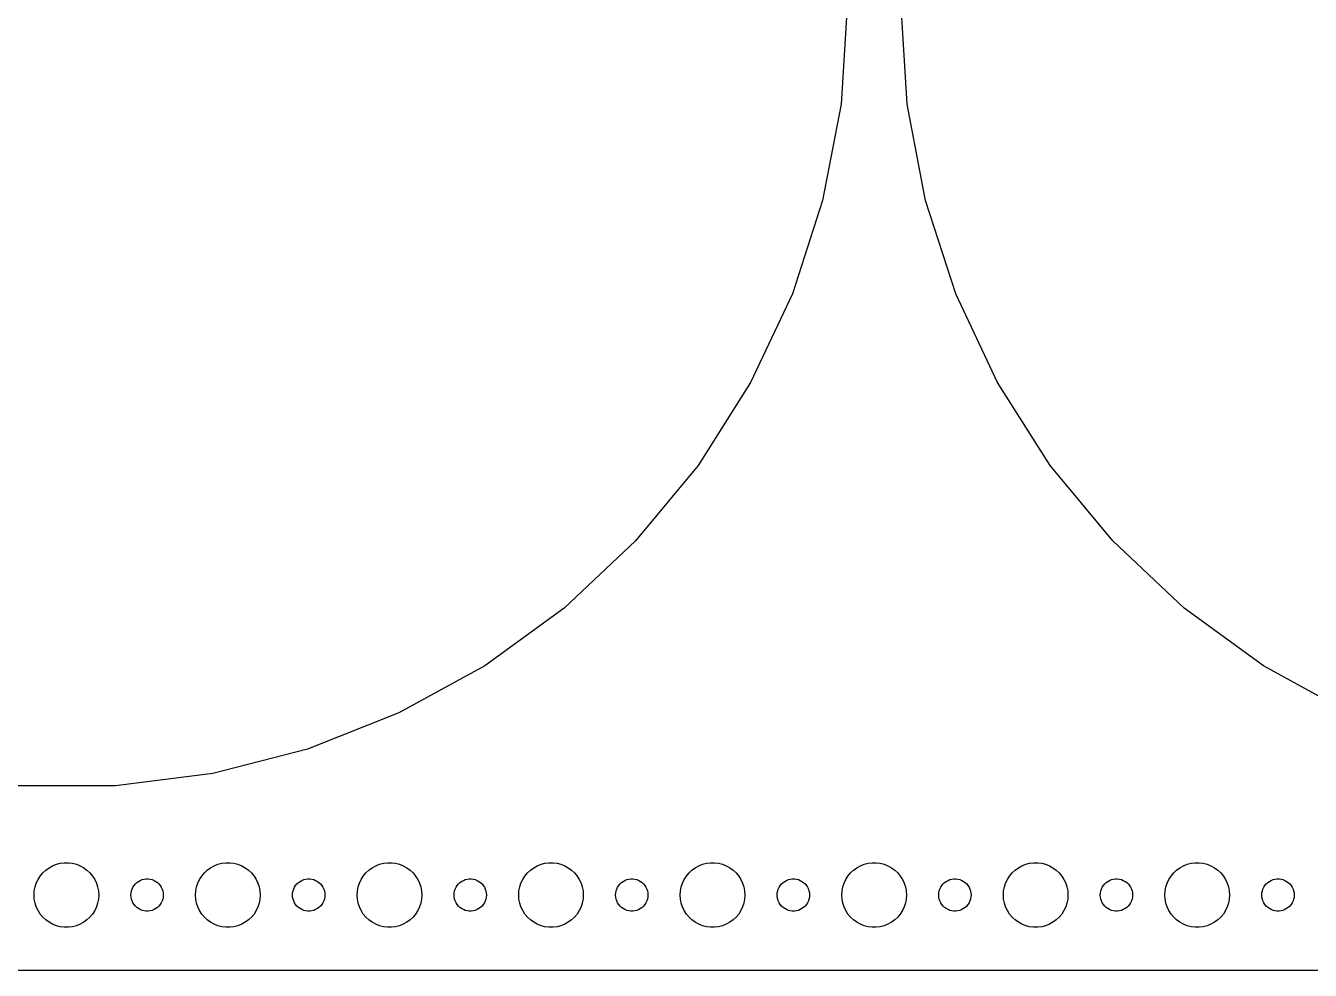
# Model space of a CAD drawing. Header units: metres. Extents: x -232 to 232, y -89 to 89.
# Drawn here: x -3.8 to 115.5, y -89.5 to -1.8 of the extents above; entities that cross this region are included whole.
import ezdxf

# ---------------------------------------------------------------- set-up
doc = ezdxf.new("R2010")
doc.units = ezdxf.units.M

msp = doc.modelspace()

# ---------------------------------------------------------------- linework, layer by layer
for p, q in [((72.5, 0), (71.9283, -9.08665)), ((78.0717, -9.08665), (77.5, 0)), ((71.9283, -9.08665), (70.2223, -18.03)), ((79.7777, -18.03), (78.0717, -9.08665)), ((70.2223, -18.03), (67.4088, -26.689)), ((82.5912, -26.689), (79.7777, -18.03)), ((67.4088, -26.689), (63.5322, -34.9271)), ((86.4678, -34.9271), (82.5912, -26.689)), ((63.5322, -34.9271), (58.6537, -42.6144)), ((91.3463, -42.6144), (86.4678, -34.9271)), ((58.6537, -42.6144), (52.8502, -49.6297)), ((97.1498, -49.6297), (91.3463, -42.6144)), ((52.8502, -49.6297), (46.2132, -55.8622)), ((103.787, -55.8622), (97.1498, -49.6297)), ((46.2132, -55.8622), (38.8474, -61.2138)), ((111.153, -61.2138), (103.787, -55.8622)), ((38.8474, -61.2138), (30.869, -65.6)), ((119.131, -65.6), (111.153, -61.2138)), ((30.869, -65.6), (22.4037, -68.9516)), ((22.4037, -68.9516), (13.5851, -71.2158)), ((13.5851, -71.2158), (4.55231, -72.3569)), ((4.55231, -72.3569), (-4.55231, -72.3569)), ((-1.60747, -79.967), (-1.27733, -79.7855)), ((-1.27733, -79.7855), (-0.92705, -79.6468)), ((-0.92705, -79.6468), (-0.56213, -79.5531)), ((-0.56213, -79.5531), (-0.18837, -79.5059)), ((-0.18837, -79.5059), (0.18837, -79.5059)), ((0.18837, -79.5059), (0.56213, -79.5531)), ((0.56213, -79.5531), (0.92705, -79.6468)), ((0.92705, -79.6468), (1.27733, -79.7855)), ((1.27733, -79.7855), (1.60747, -79.967)), ((13.3925, -79.967), (13.7227, -79.7855)), ((13.7227, -79.7855), (14.0729, -79.6468)), ((14.0729, -79.6468), (14.4379, -79.5531)), ((14.4379, -79.5531), (14.8116, -79.5059)), ((14.8116, -79.5059), (15.1884, -79.5059)), ((15.1884, -79.5059), (15.5621, -79.5531)), ((15.5621, -79.5531), (15.927, -79.6468)), ((15.927, -79.6468), (16.2773, -79.7855)), ((16.2773, -79.7855), (16.6075, -79.967)), ((28.3925, -79.967), (28.7227, -79.7855)), ((28.7227, -79.7855), (29.0729, -79.6468)), ((29.0729, -79.6468), (29.4379, -79.5531)), ((29.4379, -79.5531), (29.8116, -79.5059)), ((29.8116, -79.5059), (30.1884, -79.5059)), ((30.1884, -79.5059), (30.5621, -79.5531)), ((30.5621, -79.5531), (30.927, -79.6468)), ((30.927, -79.6468), (31.2773, -79.7855)), ((31.2773, -79.7855), (31.6075, -79.967)), ((43.3925, -79.967), (43.7227, -79.7855)), ((43.7227, -79.7855), (44.0729, -79.6468)), ((44.0729, -79.6468), (44.4379, -79.5531)), ((44.4379, -79.5531), (44.8116, -79.5059)), ((44.8116, -79.5059), (45.1884, -79.5059)), ((45.1884, -79.5059), (45.5621, -79.5531)), ((45.5621, -79.5531), (45.927, -79.6468)), ((45.927, -79.6468), (46.2773, -79.7855)), ((46.2773, -79.7855), (46.6075, -79.967)), ((58.3925, -79.967), (58.7227, -79.7855)), ((58.7227, -79.7855), (59.0729, -79.6468)), ((59.0729, -79.6468), (59.4379, -79.5531)), ((59.4379, -79.5531), (59.8116, -79.5059)), ((59.8116, -79.5059), (60.1884, -79.5059)), ((60.1884, -79.5059), (60.5621, -79.5531)), ((60.5621, -79.5531), (60.927, -79.6468)), ((60.927, -79.6468), (61.2773, -79.7855)), ((61.2773, -79.7855), (61.6075, -79.967)), ((73.3925, -79.967), (73.7227, -79.7855)), ((73.7227, -79.7855), (74.073, -79.6468)), ((74.073, -79.6468), (74.4379, -79.5531)), ((74.4379, -79.5531), (74.8116, -79.5059)), ((74.8116, -79.5059), (75.1884, -79.5059)), ((75.1884, -79.5059), (75.5621, -79.5531)), ((75.5621, -79.5531), (75.927, -79.6468)), ((75.927, -79.6468), (76.2773, -79.7855)), ((76.2773, -79.7855), (76.6075, -79.967)), ((88.3925, -79.967), (88.7227, -79.7855)), ((88.7227, -79.7855), (89.073, -79.6468)), ((89.073, -79.6468), (89.4379, -79.5531)), ((89.4379, -79.5531), (89.8116, -79.5059)), ((89.8116, -79.5059), (90.1884, -79.5059)), ((90.1884, -79.5059), (90.5621, -79.5531)), ((90.5621, -79.5531), (90.927, -79.6468)), ((90.927, -79.6468), (91.2773, -79.7855)), ((91.2773, -79.7855), (91.6075, -79.967)), ((103.393, -79.967), (103.723, -79.7855)), ((103.723, -79.7855), (104.073, -79.6468)), ((104.073, -79.6468), (104.438, -79.5531)), ((104.438, -79.5531), (104.812, -79.5059)), ((104.812, -79.5059), (105.188, -79.5059)), ((105.188, -79.5059), (105.562, -79.5531)), ((105.562, -79.5531), (105.927, -79.6468)), ((105.927, -79.6468), (106.277, -79.7855)), ((106.277, -79.7855), (106.607, -79.967)), ((-2.78932, -81.3956), (-2.62891, -81.0547)), ((-2.62891, -81.0547), (-2.42705, -80.7366)), ((-2.42705, -80.7366), (-2.1869, -80.4464)), ((-2.1869, -80.4464), (-1.91226, -80.1885)), ((-1.91226, -80.1885), (-1.60747, -79.967)), ((1.60747, -79.967), (1.91226, -80.1885)), ((1.91226, -80.1885), (2.1869, -80.4464)), ((2.1869, -80.4464), (2.42705, -80.7366)), ((2.42705, -80.7366), (2.62891, -81.0547)), ((2.62891, -81.0547), (2.78932, -81.3956)), ((6.86133, -81.1428), (7.03647, -81.0734)), ((7.03647, -81.0734), (7.21892, -81.0266)), ((7.21892, -81.0266), (7.40581, -81.003)), ((7.40581, -81.003), (7.59418, -81.003)), ((7.59418, -81.003), (7.78107, -81.0266)), ((7.78107, -81.0266), (7.96352, -81.0734)), ((7.96352, -81.0734), (8.13866, -81.1428)), ((12.2107, -81.3956), (12.3711, -81.0547)), ((12.3711, -81.0547), (12.5729, -80.7366)), ((12.5729, -80.7366), (12.8131, -80.4464)), ((12.8131, -80.4464), (13.0877, -80.1885)), ((13.0877, -80.1885), (13.3925, -79.967)), ((16.6075, -79.967), (16.9123, -80.1885)), ((16.9123, -80.1885), (17.1869, -80.4464)), ((17.1869, -80.4464), (17.427, -80.7366)), ((17.427, -80.7366), (17.6289, -81.0547)), ((17.6289, -81.0547), (17.7893, -81.3956)), ((21.8613, -81.1428), (22.0365, -81.0734)), ((22.0365, -81.0734), (22.2189, -81.0266)), ((22.2189, -81.0266), (22.4058, -81.003)), ((22.4058, -81.003), (22.5942, -81.003)), ((22.5942, -81.003), (22.7811, -81.0266)), ((22.7811, -81.0266), (22.9635, -81.0734)), ((22.9635, -81.0734), (23.1387, -81.1428)), ((27.2107, -81.3956), (27.3711, -81.0547)), ((27.3711, -81.0547), (27.5729, -80.7366)), ((27.5729, -80.7366), (27.8131, -80.4464)), ((27.8131, -80.4464), (28.0877, -80.1885)), ((28.0877, -80.1885), (28.3925, -79.967)), ((31.6075, -79.967), (31.9123, -80.1885)), ((31.9123, -80.1885), (32.1869, -80.4464)), ((32.1869, -80.4464), (32.427, -80.7366)), ((32.427, -80.7366), (32.6289, -81.0547)), ((32.6289, -81.0547), (32.7893, -81.3956)), ((36.8613, -81.1428), (37.0365, -81.0734)), ((37.0365, -81.0734), (37.2189, -81.0266)), ((37.2189, -81.0266), (37.4058, -81.003)), ((37.4058, -81.003), (37.5942, -81.003)), ((37.5942, -81.003), (37.7811, -81.0266)), ((37.7811, -81.0266), (37.9635, -81.0734)), ((37.9635, -81.0734), (38.1387, -81.1428)), ((42.2107, -81.3956), (42.3711, -81.0547)), ((42.3711, -81.0547), (42.5729, -80.7366)), ((42.5729, -80.7366), (42.8131, -80.4464)), ((42.8131, -80.4464), (43.0877, -80.1885)), ((43.0877, -80.1885), (43.3925, -79.967)), ((46.6075, -79.967), (46.9123, -80.1885)), ((46.9123, -80.1885), (47.1869, -80.4464)), ((47.1869, -80.4464), (47.427, -80.7366)), ((47.427, -80.7366), (47.6289, -81.0547)), ((47.6289, -81.0547), (47.7893, -81.3956)), ((51.8613, -81.1428), (52.0365, -81.0734)), ((52.0365, -81.0734), (52.2189, -81.0266)), ((52.2189, -81.0266), (52.4058, -81.003)), ((52.4058, -81.003), (52.5942, -81.003)), ((52.5942, -81.003), (52.7811, -81.0266)), ((52.7811, -81.0266), (52.9635, -81.0734)), ((52.9635, -81.0734), (53.1387, -81.1428)), ((57.2107, -81.3956), (57.3711, -81.0547)), ((57.3711, -81.0547), (57.5729, -80.7366)), ((57.5729, -80.7366), (57.8131, -80.4464)), ((57.8131, -80.4464), (58.0877, -80.1885)), ((58.0877, -80.1885), (58.3925, -79.967)), ((61.6075, -79.967), (61.9123, -80.1885)), ((61.9123, -80.1885), (62.1869, -80.4464)), ((62.1869, -80.4464), (62.427, -80.7366)), ((62.427, -80.7366), (62.6289, -81.0547)), ((62.6289, -81.0547), (62.7893, -81.3956)), ((66.8613, -81.1428), (67.0365, -81.0734)), ((67.0365, -81.0734), (67.2189, -81.0266)), ((67.2189, -81.0266), (67.4058, -81.003)), ((67.4058, -81.003), (67.5942, -81.003)), ((67.5942, -81.003), (67.7811, -81.0266)), ((67.7811, -81.0266), (67.9635, -81.0734)), ((67.9635, -81.0734), (68.1387, -81.1428)), ((72.2107, -81.3956), (72.3711, -81.0547)), ((72.3711, -81.0547), (72.573, -80.7366)), ((72.573, -80.7366), (72.8131, -80.4464)), ((72.8131, -80.4464), (73.0877, -80.1885)), ((73.0877, -80.1885), (73.3925, -79.967)), ((76.6075, -79.967), (76.9123, -80.1885)), ((76.9123, -80.1885), (77.1869, -80.4464)), ((77.1869, -80.4464), (77.427, -80.7366)), ((77.427, -80.7366), (77.6289, -81.0547)), ((77.6289, -81.0547), (77.7893, -81.3956)), ((81.8613, -81.1428), (82.0365, -81.0734)), ((82.0365, -81.0734), (82.2189, -81.0266)), ((82.2189, -81.0266), (82.4058, -81.003)), ((82.4058, -81.003), (82.5942, -81.003)), ((82.5942, -81.003), (82.7811, -81.0266)), ((82.7811, -81.0266), (82.9635, -81.0734)), ((82.9635, -81.0734), (83.1387, -81.1428)), ((87.2107, -81.3956), (87.3711, -81.0547)), ((87.3711, -81.0547), (87.573, -80.7366)), ((87.573, -80.7366), (87.8131, -80.4464)), ((87.8131, -80.4464), (88.0877, -80.1885)), ((88.0877, -80.1885), (88.3925, -79.967)), ((91.6075, -79.967), (91.9123, -80.1885)), ((91.9123, -80.1885), (92.1869, -80.4464)), ((92.1869, -80.4464), (92.427, -80.7366)), ((92.427, -80.7366), (92.6289, -81.0547)), ((92.6289, -81.0547), (92.7893, -81.3956)), ((96.8613, -81.1428), (97.0365, -81.0734)), ((97.0365, -81.0734), (97.2189, -81.0266)), ((97.2189, -81.0266), (97.4058, -81.003)), ((97.4058, -81.003), (97.5942, -81.003)), ((97.5942, -81.003), (97.7811, -81.0266)), ((97.7811, -81.0266), (97.9635, -81.0734)), ((97.9635, -81.0734), (98.1387, -81.1428)), ((102.211, -81.3956), (102.371, -81.0547)), ((102.371, -81.0547), (102.573, -80.7366)), ((102.573, -80.7366), (102.813, -80.4464)), ((102.813, -80.4464), (103.088, -80.1885)), ((103.088, -80.1885), (103.393, -79.967)), ((106.607, -79.967), (106.912, -80.1885)), ((106.912, -80.1885), (107.187, -80.4464)), ((107.187, -80.4464), (107.427, -80.7366)), ((107.427, -80.7366), (107.629, -81.0547)), ((107.629, -81.0547), (107.789, -81.3956)), ((111.861, -81.1428), (112.036, -81.0734)), ((112.036, -81.0734), (112.219, -81.0266)), ((112.219, -81.0266), (112.406, -81.003)), ((112.406, -81.003), (112.594, -81.003)), ((112.594, -81.003), (112.781, -81.0266)), ((112.781, -81.0266), (112.964, -81.0734)), ((112.964, -81.0734), (113.139, -81.1428)), ((-3, -82.5), (-2.97633, -82.124)), ((-2.97633, -82.124), (-2.90575, -81.7539)), ((-2.90575, -81.7539), (-2.78932, -81.3956)), ((2.78932, -81.3956), (2.90575, -81.7539)), ((2.90575, -81.7539), (2.97633, -82.124)), ((2.97633, -82.124), (3, -82.5)), ((6.01183, -82.312), (6.04712, -82.127)), ((6.04712, -82.127), (6.10533, -81.9478)), ((6.10533, -81.9478), (6.18553, -81.7774)), ((6.18553, -81.7774), (6.28647, -81.6183)), ((6.28647, -81.6183), (6.40654, -81.4732)), ((6.40654, -81.4732), (6.54385, -81.3442)), ((6.54385, -81.3442), (6.69626, -81.2335)), ((6.69626, -81.2335), (6.86133, -81.1428)), ((8.13866, -81.1428), (8.30373, -81.2335)), ((8.30373, -81.2335), (8.45613, -81.3442)), ((8.45613, -81.3442), (8.59344, -81.4732)), ((8.59344, -81.4732), (8.71352, -81.6183)), ((8.71352, -81.6183), (8.81445, -81.7774)), ((8.81445, -81.7774), (8.89465, -81.9478)), ((8.89465, -81.9478), (8.95287, -82.127)), ((8.95287, -82.127), (8.98816, -82.312)), ((12, -82.5), (12.0237, -82.124)), ((12.0237, -82.124), (12.0942, -81.7539)), ((12.0942, -81.7539), (12.2107, -81.3956)), ((17.7893, -81.3956), (17.9057, -81.7539)), ((17.9057, -81.7539), (17.9763, -82.124)), ((17.9763, -82.124), (18, -82.5)), ((21.0118, -82.312), (21.0471, -82.127)), ((21.0471, -82.127), (21.1053, -81.9478)), ((21.1053, -81.9478), (21.1855, -81.7774)), ((21.1855, -81.7774), (21.2865, -81.6183)), ((21.2865, -81.6183), (21.4065, -81.4732)), ((21.4065, -81.4732), (21.5439, -81.3442)), ((21.5439, -81.3442), (21.6963, -81.2335)), ((21.6963, -81.2335), (21.8613, -81.1428)), ((23.1387, -81.1428), (23.3037, -81.2335)), ((23.3037, -81.2335), (23.4561, -81.3442)), ((23.4561, -81.3442), (23.5934, -81.4732)), ((23.5934, -81.4732), (23.7135, -81.6183)), ((23.7135, -81.6183), (23.8145, -81.7774)), ((23.8145, -81.7774), (23.8947, -81.9478)), ((23.8947, -81.9478), (23.9529, -82.127)), ((23.9529, -82.127), (23.9882, -82.312)), ((27, -82.5), (27.0237, -82.124)), ((27.0237, -82.124), (27.0942, -81.7539)), ((27.0942, -81.7539), (27.2107, -81.3956)), ((32.7893, -81.3956), (32.9057, -81.7539)), ((32.9057, -81.7539), (32.9763, -82.124)), ((32.9763, -82.124), (33, -82.5)), ((36.0118, -82.312), (36.0471, -82.127)), ((36.0471, -82.127), (36.1053, -81.9478)), ((36.1053, -81.9478), (36.1855, -81.7774)), ((36.1855, -81.7774), (36.2865, -81.6183)), ((36.2865, -81.6183), (36.4065, -81.4732)), ((36.4065, -81.4732), (36.5439, -81.3442)), ((36.5439, -81.3442), (36.6963, -81.2335)), ((36.6963, -81.2335), (36.8613, -81.1428)), ((38.1387, -81.1428), (38.3037, -81.2335)), ((38.3037, -81.2335), (38.4561, -81.3442)), ((38.4561, -81.3442), (38.5934, -81.4732)), ((38.5934, -81.4732), (38.7135, -81.6183)), ((38.7135, -81.6183), (38.8145, -81.7774)), ((38.8145, -81.7774), (38.8947, -81.9478)), ((38.8947, -81.9478), (38.9529, -82.127)), ((38.9529, -82.127), (38.9882, -82.312)), ((42, -82.5), (42.0237, -82.124)), ((42.0237, -82.124), (42.0942, -81.7539)), ((42.0942, -81.7539), (42.2107, -81.3956)), ((47.7893, -81.3956), (47.9057, -81.7539)), ((47.9057, -81.7539), (47.9763, -82.124)), ((47.9763, -82.124), (48, -82.5)), ((51.0118, -82.312), (51.0471, -82.127)), ((51.0471, -82.127), (51.1053, -81.9478)), ((51.1053, -81.9478), (51.1855, -81.7774)), ((51.1855, -81.7774), (51.2865, -81.6183)), ((51.2865, -81.6183), (51.4065, -81.4732)), ((51.4065, -81.4732), (51.5439, -81.3442)), ((51.5439, -81.3442), (51.6963, -81.2335)), ((51.6963, -81.2335), (51.8613, -81.1428)), ((53.1387, -81.1428), (53.3037, -81.2335)), ((53.3037, -81.2335), (53.4561, -81.3442)), ((53.4561, -81.3442), (53.5934, -81.4732)), ((53.5934, -81.4732), (53.7135, -81.6183)), ((53.7135, -81.6183), (53.8145, -81.7774)), ((53.8145, -81.7774), (53.8947, -81.9478)), ((53.8947, -81.9478), (53.9529, -82.127)), ((53.9529, -82.127), (53.9882, -82.312)), ((57, -82.5), (57.0237, -82.124)), ((57.0237, -82.124), (57.0942, -81.7539)), ((57.0942, -81.7539), (57.2107, -81.3956)), ((62.7893, -81.3956), (62.9057, -81.7539)), ((62.9057, -81.7539), (62.9763, -82.124)), ((62.9763, -82.124), (63, -82.5)), ((66.0118, -82.312), (66.0471, -82.127)), ((66.0471, -82.127), (66.1053, -81.9478)), ((66.1053, -81.9478), (66.1855, -81.7774)), ((66.1855, -81.7774), (66.2865, -81.6183)), ((66.2865, -81.6183), (66.4065, -81.4732)), ((66.4065, -81.4732), (66.5439, -81.3442)), ((66.5439, -81.3442), (66.6963, -81.2335)), ((66.6963, -81.2335), (66.8613, -81.1428)), ((68.1387, -81.1428), (68.3037, -81.2335)), ((68.3037, -81.2335), (68.4561, -81.3442)), ((68.4561, -81.3442), (68.5934, -81.4732)), ((68.5934, -81.4732), (68.7135, -81.6183)), ((68.7135, -81.6183), (68.8145, -81.7774)), ((68.8145, -81.7774), (68.8947, -81.9478)), ((68.8947, -81.9478), (68.9529, -82.127)), ((68.9529, -82.127), (68.9882, -82.312)), ((72, -82.5), (72.0237, -82.124)), ((72.0237, -82.124), (72.0943, -81.7539)), ((72.0943, -81.7539), (72.2107, -81.3956)), ((77.7893, -81.3956), (77.9057, -81.7539)), ((77.9057, -81.7539), (77.9763, -82.124)), ((77.9763, -82.124), (78, -82.5)), ((81.0118, -82.312), (81.0471, -82.127)), ((81.0471, -82.127), (81.1053, -81.9478)), ((81.1053, -81.9478), (81.1855, -81.7774)), ((81.1855, -81.7774), (81.2865, -81.6183)), ((81.2865, -81.6183), (81.4065, -81.4732)), ((81.4065, -81.4732), (81.5439, -81.3442)), ((81.5439, -81.3442), (81.6963, -81.2335)), ((81.6963, -81.2335), (81.8613, -81.1428)), ((83.1387, -81.1428), (83.3037, -81.2335)), ((83.3037, -81.2335), (83.4561, -81.3442)), ((83.4561, -81.3442), (83.5934, -81.4732)), ((83.5934, -81.4732), (83.7135, -81.6183)), ((83.7135, -81.6183), (83.8145, -81.7774)), ((83.8145, -81.7774), (83.8947, -81.9478)), ((83.8947, -81.9478), (83.9529, -82.127)), ((83.9529, -82.127), (83.9882, -82.312)), ((87, -82.5), (87.0237, -82.124)), ((87.0237, -82.124), (87.0943, -81.7539)), ((87.0943, -81.7539), (87.2107, -81.3956)), ((92.7893, -81.3956), (92.9057, -81.7539)), ((92.9057, -81.7539), (92.9763, -82.124)), ((92.9763, -82.124), (93, -82.5)), ((96.0118, -82.312), (96.0471, -82.127)), ((96.0471, -82.127), (96.1053, -81.9478)), ((96.1053, -81.9478), (96.1855, -81.7774)), ((96.1855, -81.7774), (96.2865, -81.6183)), ((96.2865, -81.6183), (96.4065, -81.4732)), ((96.4065, -81.4732), (96.5439, -81.3442)), ((96.5439, -81.3442), (96.6963, -81.2335)), ((96.6963, -81.2335), (96.8613, -81.1428)), ((98.1387, -81.1428), (98.3037, -81.2335)), ((98.3037, -81.2335), (98.4561, -81.3442)), ((98.4561, -81.3442), (98.5934, -81.4732)), ((98.5934, -81.4732), (98.7135, -81.6183)), ((98.7135, -81.6183), (98.8145, -81.7774)), ((98.8145, -81.7774), (98.8947, -81.9478)), ((98.8947, -81.9478), (98.9529, -82.127)), ((98.9529, -82.127), (98.9882, -82.312)), ((102, -82.5), (102.024, -82.124)), ((102.024, -82.124), (102.094, -81.7539)), ((102.094, -81.7539), (102.211, -81.3956)), ((107.789, -81.3956), (107.906, -81.7539)), ((107.906, -81.7539), (107.976, -82.124)), ((107.976, -82.124), (108, -82.5)), ((111.012, -82.312), (111.047, -82.127)), ((111.047, -82.127), (111.105, -81.9478)), ((111.105, -81.9478), (111.186, -81.7774)), ((111.186, -81.7774), (111.286, -81.6183)), ((111.286, -81.6183), (111.407, -81.4732)), ((111.407, -81.4732), (111.544, -81.3442)), ((111.544, -81.3442), (111.696, -81.2335)), ((111.696, -81.2335), (111.861, -81.1428)), ((113.139, -81.1428), (113.304, -81.2335)), ((113.304, -81.2335), (113.456, -81.3442)), ((113.456, -81.3442), (113.593, -81.4732)), ((113.593, -81.4732), (113.714, -81.6183)), ((113.714, -81.6183), (113.814, -81.7774)), ((113.814, -81.7774), (113.895, -81.9478)), ((113.895, -81.9478), (113.953, -82.127)), ((113.953, -82.127), (113.988, -82.312)), ((-2.97633, -82.876), (-3, -82.5)), ((-2.90575, -83.2461), (-2.97633, -82.876)), ((-2.78932, -83.6044), (-2.90575, -83.2461)), ((2.90575, -83.2461), (2.78932, -83.6044)), ((2.97633, -82.876), (2.90575, -83.2461)), ((3, -82.5), (2.97633, -82.876)), ((6, -82.5), (6.01183, -82.312)), ((6.01183, -82.688), (6, -82.5)), ((6.04712, -82.873), (6.01183, -82.688)), ((6.10533, -83.0522), (6.04712, -82.873)), ((6.18553, -83.2226), (6.10533, -83.0522)), ((6.28647, -83.3817), (6.18553, -83.2226)), ((6.40654, -83.5268), (6.28647, -83.3817)), ((8.71352, -83.3817), (8.59344, -83.5268)), ((8.81445, -83.2226), (8.71352, -83.3817)), ((8.89465, -83.0522), (8.81445, -83.2226)), ((8.95287, -82.873), (8.89465, -83.0522)), ((8.98816, -82.688), (8.95287, -82.873)), ((8.98816, -82.312), (9, -82.5)), ((9, -82.5), (8.98816, -82.688)), ((12.0237, -82.876), (12, -82.5)), ((12.0942, -83.2461), (12.0237, -82.876)), ((12.2107, -83.6044), (12.0942, -83.2461)), ((17.9057, -83.2461), (17.7893, -83.6044)), ((17.9763, -82.876), (17.9057, -83.2461)), ((18, -82.5), (17.9763, -82.876)), ((21, -82.5), (21.0118, -82.312)), ((21.0118, -82.688), (21, -82.5)), ((21.0471, -82.873), (21.0118, -82.688)), ((21.1053, -83.0522), (21.0471, -82.873)), ((21.1855, -83.2226), (21.1053, -83.0522)), ((21.2865, -83.3817), (21.1855, -83.2226)), ((21.4065, -83.5268), (21.2865, -83.3817)), ((23.7135, -83.3817), (23.5934, -83.5268)), ((23.8145, -83.2226), (23.7135, -83.3817)), ((23.8947, -83.0522), (23.8145, -83.2226)), ((23.9529, -82.873), (23.8947, -83.0522)), ((23.9882, -82.688), (23.9529, -82.873)), ((23.9882, -82.312), (24, -82.5)), ((24, -82.5), (23.9882, -82.688)), ((27.0237, -82.876), (27, -82.5)), ((27.0942, -83.2461), (27.0237, -82.876)), ((27.2107, -83.6044), (27.0942, -83.2461)), ((32.9057, -83.2461), (32.7893, -83.6044)), ((32.9763, -82.876), (32.9057, -83.2461)), ((33, -82.5), (32.9763, -82.876)), ((36, -82.5), (36.0118, -82.312)), ((36.0118, -82.688), (36, -82.5)), ((36.0471, -82.873), (36.0118, -82.688)), ((36.1053, -83.0522), (36.0471, -82.873)), ((36.1855, -83.2226), (36.1053, -83.0522)), ((36.2865, -83.3817), (36.1855, -83.2226)), ((36.4065, -83.5268), (36.2865, -83.3817)), ((38.7135, -83.3817), (38.5934, -83.5268)), ((38.8145, -83.2226), (38.7135, -83.3817)), ((38.8947, -83.0522), (38.8145, -83.2226)), ((38.9529, -82.873), (38.8947, -83.0522)), ((38.9882, -82.688), (38.9529, -82.873)), ((38.9882, -82.312), (39, -82.5)), ((39, -82.5), (38.9882, -82.688)), ((42.0237, -82.876), (42, -82.5)), ((42.0942, -83.2461), (42.0237, -82.876)), ((42.2107, -83.6044), (42.0942, -83.2461)), ((47.9057, -83.2461), (47.7893, -83.6044)), ((47.9763, -82.876), (47.9057, -83.2461)), ((48, -82.5), (47.9763, -82.876)), ((51, -82.5), (51.0118, -82.312)), ((51.0118, -82.688), (51, -82.5)), ((51.0471, -82.873), (51.0118, -82.688)), ((51.1053, -83.0522), (51.0471, -82.873)), ((51.1855, -83.2226), (51.1053, -83.0522)), ((51.2865, -83.3817), (51.1855, -83.2226)), ((51.4065, -83.5268), (51.2865, -83.3817)), ((53.7135, -83.3817), (53.5934, -83.5268)), ((53.8145, -83.2226), (53.7135, -83.3817)), ((53.8947, -83.0522), (53.8145, -83.2226)), ((53.9529, -82.873), (53.8947, -83.0522)), ((53.9882, -82.688), (53.9529, -82.873)), ((53.9882, -82.312), (54, -82.5)), ((54, -82.5), (53.9882, -82.688)), ((57.0237, -82.876), (57, -82.5)), ((57.0942, -83.2461), (57.0237, -82.876)), ((57.2107, -83.6044), (57.0942, -83.2461)), ((62.9057, -83.2461), (62.7893, -83.6044)), ((62.9763, -82.876), (62.9057, -83.2461)), ((63, -82.5), (62.9763, -82.876)), ((66, -82.5), (66.0118, -82.312)), ((66.0118, -82.688), (66, -82.5)), ((66.0471, -82.873), (66.0118, -82.688)), ((66.1053, -83.0522), (66.0471, -82.873)), ((66.1855, -83.2226), (66.1053, -83.0522)), ((66.2865, -83.3817), (66.1855, -83.2226)), ((66.4065, -83.5268), (66.2865, -83.3817)), ((68.7135, -83.3817), (68.5934, -83.5268)), ((68.8145, -83.2226), (68.7135, -83.3817)), ((68.8947, -83.0522), (68.8145, -83.2226)), ((68.9529, -82.873), (68.8947, -83.0522)), ((68.9882, -82.688), (68.9529, -82.873)), ((68.9882, -82.312), (69, -82.5)), ((69, -82.5), (68.9882, -82.688)), ((72.0237, -82.876), (72, -82.5)), ((72.0943, -83.2461), (72.0237, -82.876)), ((72.2107, -83.6044), (72.0943, -83.2461)), ((77.9057, -83.2461), (77.7893, -83.6044)), ((77.9763, -82.876), (77.9057, -83.2461)), ((78, -82.5), (77.9763, -82.876)), ((81, -82.5), (81.0118, -82.312)), ((81.0118, -82.688), (81, -82.5)), ((81.0471, -82.873), (81.0118, -82.688)), ((81.1053, -83.0522), (81.0471, -82.873)), ((81.1855, -83.2226), (81.1053, -83.0522)), ((81.2865, -83.3817), (81.1855, -83.2226)), ((81.4065, -83.5268), (81.2865, -83.3817)), ((83.7135, -83.3817), (83.5934, -83.5268)), ((83.8145, -83.2226), (83.7135, -83.3817)), ((83.8947, -83.0522), (83.8145, -83.2226)), ((83.9529, -82.873), (83.8947, -83.0522)), ((83.9882, -82.688), (83.9529, -82.873)), ((83.9882, -82.312), (84, -82.5)), ((84, -82.5), (83.9882, -82.688)), ((87.0237, -82.876), (87, -82.5)), ((87.0943, -83.2461), (87.0237, -82.876)), ((87.2107, -83.6044), (87.0943, -83.2461)), ((92.9057, -83.2461), (92.7893, -83.6044)), ((92.9763, -82.876), (92.9057, -83.2461)), ((93, -82.5), (92.9763, -82.876)), ((96, -82.5), (96.0118, -82.312)), ((96.0118, -82.688), (96, -82.5)), ((96.0471, -82.873), (96.0118, -82.688)), ((96.1053, -83.0522), (96.0471, -82.873)), ((96.1855, -83.2226), (96.1053, -83.0522)), ((96.2865, -83.3817), (96.1855, -83.2226)), ((96.4065, -83.5268), (96.2865, -83.3817)), ((98.7135, -83.3817), (98.5934, -83.5268)), ((98.8145, -83.2226), (98.7135, -83.3817)), ((98.8947, -83.0522), (98.8145, -83.2226)), ((98.9529, -82.873), (98.8947, -83.0522)), ((98.9882, -82.688), (98.9529, -82.873)), ((98.9882, -82.312), (99, -82.5)), ((99, -82.5), (98.9882, -82.688)), ((102.024, -82.876), (102, -82.5)), ((102.094, -83.2461), (102.024, -82.876)), ((102.211, -83.6044), (102.094, -83.2461)), ((107.906, -83.2461), (107.789, -83.6044)), ((107.976, -82.876), (107.906, -83.2461)), ((108, -82.5), (107.976, -82.876)), ((111, -82.5), (111.012, -82.312)), ((111.012, -82.688), (111, -82.5)), ((111.047, -82.873), (111.012, -82.688)), ((111.105, -83.0522), (111.047, -82.873)), ((111.186, -83.2226), (111.105, -83.0522)), ((111.286, -83.3817), (111.186, -83.2226)), ((111.407, -83.5268), (111.286, -83.3817)), ((113.714, -83.3817), (113.593, -83.5268)), ((113.814, -83.2226), (113.714, -83.3817)), ((113.895, -83.0522), (113.814, -83.2226)), ((113.953, -82.873), (113.895, -83.0522)), ((113.988, -82.688), (113.953, -82.873)), ((113.988, -82.312), (114, -82.5)), ((114, -82.5), (113.988, -82.688)), ((-2.62891, -83.9453), (-2.78932, -83.6044)), ((-2.42705, -84.2634), (-2.62891, -83.9453)), ((-2.1869, -84.5536), (-2.42705, -84.2634)), ((-1.91226, -84.8115), (-2.1869, -84.5536)), ((2.1869, -84.5536), (1.91226, -84.8115)), ((2.42705, -84.2634), (2.1869, -84.5536)), ((2.62891, -83.9453), (2.42705, -84.2634)), ((2.78932, -83.6044), (2.62891, -83.9453)), ((6.54385, -83.6558), (6.40654, -83.5268)), ((6.69626, -83.7665), (6.54385, -83.6558)), ((6.86133, -83.8572), (6.69626, -83.7665)), ((7.03647, -83.9266), (6.86133, -83.8572)), ((7.21892, -83.9734), (7.03647, -83.9266)), ((7.40581, -83.997), (7.21892, -83.9734)), ((7.59418, -83.997), (7.40581, -83.997)), ((7.78107, -83.9734), (7.59418, -83.997)), ((7.96352, -83.9266), (7.78107, -83.9734)), ((8.13866, -83.8572), (7.96352, -83.9266)), ((8.30373, -83.7665), (8.13866, -83.8572)), ((8.45613, -83.6558), (8.30373, -83.7665)), ((8.59344, -83.5268), (8.45613, -83.6558)), ((12.3711, -83.9453), (12.2107, -83.6044)), ((12.5729, -84.2634), (12.3711, -83.9453)), ((12.8131, -84.5536), (12.5729, -84.2634)), ((13.0877, -84.8115), (12.8131, -84.5536)), ((17.1869, -84.5536), (16.9123, -84.8115)), ((17.427, -84.2634), (17.1869, -84.5536)), ((17.6289, -83.9453), (17.427, -84.2634)), ((17.7893, -83.6044), (17.6289, -83.9453)), ((21.5439, -83.6558), (21.4065, -83.5268)), ((21.6963, -83.7665), (21.5439, -83.6558)), ((21.8613, -83.8572), (21.6963, -83.7665)), ((22.0365, -83.9266), (21.8613, -83.8572)), ((22.2189, -83.9734), (22.0365, -83.9266)), ((22.4058, -83.997), (22.2189, -83.9734)), ((22.5942, -83.997), (22.4058, -83.997)), ((22.7811, -83.9734), (22.5942, -83.997)), ((22.9635, -83.9266), (22.7811, -83.9734)), ((23.1387, -83.8572), (22.9635, -83.9266)), ((23.3037, -83.7665), (23.1387, -83.8572)), ((23.4561, -83.6558), (23.3037, -83.7665)), ((23.5934, -83.5268), (23.4561, -83.6558)), ((27.3711, -83.9453), (27.2107, -83.6044)), ((27.5729, -84.2634), (27.3711, -83.9453)), ((27.8131, -84.5536), (27.5729, -84.2634)), ((28.0877, -84.8115), (27.8131, -84.5536)), ((32.1869, -84.5536), (31.9123, -84.8115)), ((32.427, -84.2634), (32.1869, -84.5536)), ((32.6289, -83.9453), (32.427, -84.2634)), ((32.7893, -83.6044), (32.6289, -83.9453)), ((36.5439, -83.6558), (36.4065, -83.5268)), ((36.6963, -83.7665), (36.5439, -83.6558)), ((36.8613, -83.8572), (36.6963, -83.7665)), ((37.0365, -83.9266), (36.8613, -83.8572)), ((37.2189, -83.9734), (37.0365, -83.9266)), ((37.4058, -83.997), (37.2189, -83.9734)), ((37.5942, -83.997), (37.4058, -83.997)), ((37.7811, -83.9734), (37.5942, -83.997)), ((37.9635, -83.9266), (37.7811, -83.9734)), ((38.1387, -83.8572), (37.9635, -83.9266)), ((38.3037, -83.7665), (38.1387, -83.8572)), ((38.4561, -83.6558), (38.3037, -83.7665)), ((38.5934, -83.5268), (38.4561, -83.6558)), ((42.3711, -83.9453), (42.2107, -83.6044)), ((42.5729, -84.2634), (42.3711, -83.9453)), ((42.8131, -84.5536), (42.5729, -84.2634)), ((43.0877, -84.8115), (42.8131, -84.5536)), ((47.1869, -84.5536), (46.9123, -84.8115)), ((47.427, -84.2634), (47.1869, -84.5536)), ((47.6289, -83.9453), (47.427, -84.2634)), ((47.7893, -83.6044), (47.6289, -83.9453)), ((51.5439, -83.6558), (51.4065, -83.5268)), ((51.6963, -83.7665), (51.5439, -83.6558)), ((51.8613, -83.8572), (51.6963, -83.7665)), ((52.0365, -83.9266), (51.8613, -83.8572)), ((52.2189, -83.9734), (52.0365, -83.9266)), ((52.4058, -83.997), (52.2189, -83.9734)), ((52.5942, -83.997), (52.4058, -83.997)), ((52.7811, -83.9734), (52.5942, -83.997)), ((52.9635, -83.9266), (52.7811, -83.9734)), ((53.1387, -83.8572), (52.9635, -83.9266)), ((53.3037, -83.7665), (53.1387, -83.8572)), ((53.4561, -83.6558), (53.3037, -83.7665)), ((53.5934, -83.5268), (53.4561, -83.6558)), ((57.3711, -83.9453), (57.2107, -83.6044)), ((57.5729, -84.2634), (57.3711, -83.9453)), ((57.8131, -84.5536), (57.5729, -84.2634)), ((58.0877, -84.8115), (57.8131, -84.5536)), ((62.1869, -84.5536), (61.9123, -84.8115)), ((62.427, -84.2634), (62.1869, -84.5536)), ((62.6289, -83.9453), (62.427, -84.2634)), ((62.7893, -83.6044), (62.6289, -83.9453)), ((66.5439, -83.6558), (66.4065, -83.5268)), ((66.6963, -83.7665), (66.5439, -83.6558)), ((66.8613, -83.8572), (66.6963, -83.7665)), ((67.0365, -83.9266), (66.8613, -83.8572)), ((67.2189, -83.9734), (67.0365, -83.9266)), ((67.4058, -83.997), (67.2189, -83.9734)), ((67.5942, -83.997), (67.4058, -83.997)), ((67.7811, -83.9734), (67.5942, -83.997)), ((67.9635, -83.9266), (67.7811, -83.9734)), ((68.1387, -83.8572), (67.9635, -83.9266)), ((68.3037, -83.7665), (68.1387, -83.8572)), ((68.4561, -83.6558), (68.3037, -83.7665)), ((68.5934, -83.5268), (68.4561, -83.6558)), ((72.3711, -83.9453), (72.2107, -83.6044)), ((72.573, -84.2634), (72.3711, -83.9453)), ((72.8131, -84.5536), (72.573, -84.2634)), ((73.0877, -84.8115), (72.8131, -84.5536)), ((77.1869, -84.5536), (76.9123, -84.8115)), ((77.427, -84.2634), (77.1869, -84.5536)), ((77.6289, -83.9453), (77.427, -84.2634)), ((77.7893, -83.6044), (77.6289, -83.9453)), ((81.5439, -83.6558), (81.4065, -83.5268)), ((81.6963, -83.7665), (81.5439, -83.6558)), ((81.8613, -83.8572), (81.6963, -83.7665)), ((82.0365, -83.9266), (81.8613, -83.8572)), ((82.2189, -83.9734), (82.0365, -83.9266)), ((82.4058, -83.997), (82.2189, -83.9734)), ((82.5942, -83.997), (82.4058, -83.997)), ((82.7811, -83.9734), (82.5942, -83.997)), ((82.9635, -83.9266), (82.7811, -83.9734)), ((83.1387, -83.8572), (82.9635, -83.9266)), ((83.3037, -83.7665), (83.1387, -83.8572)), ((83.4561, -83.6558), (83.3037, -83.7665)), ((83.5934, -83.5268), (83.4561, -83.6558)), ((87.3711, -83.9453), (87.2107, -83.6044)), ((87.573, -84.2634), (87.3711, -83.9453)), ((87.8131, -84.5536), (87.573, -84.2634)), ((88.0877, -84.8115), (87.8131, -84.5536)), ((92.1869, -84.5536), (91.9123, -84.8115)), ((92.427, -84.2634), (92.1869, -84.5536)), ((92.6289, -83.9453), (92.427, -84.2634)), ((92.7893, -83.6044), (92.6289, -83.9453)), ((96.5439, -83.6558), (96.4065, -83.5268)), ((96.6963, -83.7665), (96.5439, -83.6558)), ((96.8613, -83.8572), (96.6963, -83.7665)), ((97.0365, -83.9266), (96.8613, -83.8572)), ((97.2189, -83.9734), (97.0365, -83.9266)), ((97.4058, -83.997), (97.2189, -83.9734)), ((97.5942, -83.997), (97.4058, -83.997)), ((97.7811, -83.9734), (97.5942, -83.997)), ((97.9635, -83.9266), (97.7811, -83.9734)), ((98.1387, -83.8572), (97.9635, -83.9266)), ((98.3037, -83.7665), (98.1387, -83.8572)), ((98.4561, -83.6558), (98.3037, -83.7665)), ((98.5934, -83.5268), (98.4561, -83.6558)), ((102.371, -83.9453), (102.211, -83.6044)), ((102.573, -84.2634), (102.371, -83.9453)), ((102.813, -84.5536), (102.573, -84.2634)), ((103.088, -84.8115), (102.813, -84.5536)), ((107.187, -84.5536), (106.912, -84.8115)), ((107.427, -84.2634), (107.187, -84.5536)), ((107.629, -83.9453), (107.427, -84.2634)), ((107.789, -83.6044), (107.629, -83.9453)), ((111.544, -83.6558), (111.407, -83.5268)), ((111.696, -83.7665), (111.544, -83.6558)), ((111.861, -83.8572), (111.696, -83.7665)), ((112.036, -83.9266), (111.861, -83.8572)), ((112.219, -83.9734), (112.036, -83.9266)), ((112.406, -83.997), (112.219, -83.9734)), ((112.594, -83.997), (112.406, -83.997)), ((112.781, -83.9734), (112.594, -83.997)), ((112.964, -83.9266), (112.781, -83.9734)), ((113.139, -83.8572), (112.964, -83.9266)), ((113.304, -83.7665), (113.139, -83.8572)), ((113.456, -83.6558), (113.304, -83.7665)), ((113.593, -83.5268), (113.456, -83.6558)), ((-1.60747, -85.033), (-1.91226, -84.8115)), ((-1.27733, -85.2145), (-1.60747, -85.033)), ((-0.92705, -85.3532), (-1.27733, -85.2145)), ((-0.56213, -85.4469), (-0.92705, -85.3532)), ((-0.18837, -85.4941), (-0.56213, -85.4469)), ((0.18837, -85.4941), (-0.18837, -85.4941)), ((0.56213, -85.4469), (0.18837, -85.4941)), ((0.92705, -85.3532), (0.56213, -85.4469)), ((1.27733, -85.2145), (0.92705, -85.3532)), ((1.60747, -85.033), (1.27733, -85.2145)), ((1.91226, -84.8115), (1.60747, -85.033)), ((13.3925, -85.033), (13.0877, -84.8115)), ((13.7227, -85.2145), (13.3925, -85.033)), ((14.0729, -85.3532), (13.7227, -85.2145)), ((14.4379, -85.4469), (14.0729, -85.3532)), ((14.8116, -85.4941), (14.4379, -85.4469)), ((15.1884, -85.4941), (14.8116, -85.4941)), ((15.5621, -85.4469), (15.1884, -85.4941)), ((15.927, -85.3532), (15.5621, -85.4469)), ((16.2773, -85.2145), (15.927, -85.3532)), ((16.6075, -85.033), (16.2773, -85.2145)), ((16.9123, -84.8115), (16.6075, -85.033)), ((28.3925, -85.033), (28.0877, -84.8115)), ((28.7227, -85.2145), (28.3925, -85.033)), ((29.0729, -85.3532), (28.7227, -85.2145)), ((29.4379, -85.4469), (29.0729, -85.3532)), ((29.8116, -85.4941), (29.4379, -85.4469)), ((30.1884, -85.4941), (29.8116, -85.4941)), ((30.5621, -85.4469), (30.1884, -85.4941)), ((30.927, -85.3532), (30.5621, -85.4469)), ((31.2773, -85.2145), (30.927, -85.3532)), ((31.6075, -85.033), (31.2773, -85.2145)), ((31.9123, -84.8115), (31.6075, -85.033)), ((43.3925, -85.033), (43.0877, -84.8115)), ((43.7227, -85.2145), (43.3925, -85.033)), ((44.0729, -85.3532), (43.7227, -85.2145)), ((44.4379, -85.4469), (44.0729, -85.3532)), ((44.8116, -85.4941), (44.4379, -85.4469)), ((45.1884, -85.4941), (44.8116, -85.4941)), ((45.5621, -85.4469), (45.1884, -85.4941)), ((45.927, -85.3532), (45.5621, -85.4469)), ((46.2773, -85.2145), (45.927, -85.3532)), ((46.6075, -85.033), (46.2773, -85.2145)), ((46.9123, -84.8115), (46.6075, -85.033)), ((58.3925, -85.033), (58.0877, -84.8115)), ((58.7227, -85.2145), (58.3925, -85.033)), ((59.0729, -85.3532), (58.7227, -85.2145)), ((59.4379, -85.4469), (59.0729, -85.3532)), ((59.8116, -85.4941), (59.4379, -85.4469)), ((60.1884, -85.4941), (59.8116, -85.4941)), ((60.5621, -85.4469), (60.1884, -85.4941)), ((60.927, -85.3532), (60.5621, -85.4469)), ((61.2773, -85.2145), (60.927, -85.3532)), ((61.6075, -85.033), (61.2773, -85.2145)), ((61.9123, -84.8115), (61.6075, -85.033)), ((73.3925, -85.033), (73.0877, -84.8115)), ((73.7227, -85.2145), (73.3925, -85.033)), ((74.073, -85.3532), (73.7227, -85.2145)), ((74.4379, -85.4469), (74.073, -85.3532)), ((74.8116, -85.4941), (74.4379, -85.4469)), ((75.1884, -85.4941), (74.8116, -85.4941)), ((75.5621, -85.4469), (75.1884, -85.4941)), ((75.927, -85.3532), (75.5621, -85.4469)), ((76.2773, -85.2145), (75.927, -85.3532)), ((76.6075, -85.033), (76.2773, -85.2145)), ((76.9123, -84.8115), (76.6075, -85.033)), ((88.3925, -85.033), (88.0877, -84.8115)), ((88.7227, -85.2145), (88.3925, -85.033)), ((89.073, -85.3532), (88.7227, -85.2145)), ((89.4379, -85.4469), (89.073, -85.3532)), ((89.8116, -85.4941), (89.4379, -85.4469)), ((90.1884, -85.4941), (89.8116, -85.4941)), ((90.5621, -85.4469), (90.1884, -85.4941)), ((90.927, -85.3532), (90.5621, -85.4469)), ((91.2773, -85.2145), (90.927, -85.3532)), ((91.6075, -85.033), (91.2773, -85.2145)), ((91.9123, -84.8115), (91.6075, -85.033)), ((103.393, -85.033), (103.088, -84.8115)), ((103.723, -85.2145), (103.393, -85.033)), ((104.073, -85.3532), (103.723, -85.2145)), ((104.438, -85.4469), (104.073, -85.3532)), ((104.812, -85.4941), (104.438, -85.4469)), ((105.188, -85.4941), (104.812, -85.4941)), ((105.562, -85.4469), (105.188, -85.4941)), ((105.927, -85.3532), (105.562, -85.4469)), ((106.277, -85.2145), (105.927, -85.3532)), ((106.607, -85.033), (106.277, -85.2145)), ((106.912, -84.8115), (106.607, -85.033)), ((-227.314, -89.4901), (227.314, -89.4901))]:
    msp.add_line(p, q)

doc.saveas('drawing.dxf')
